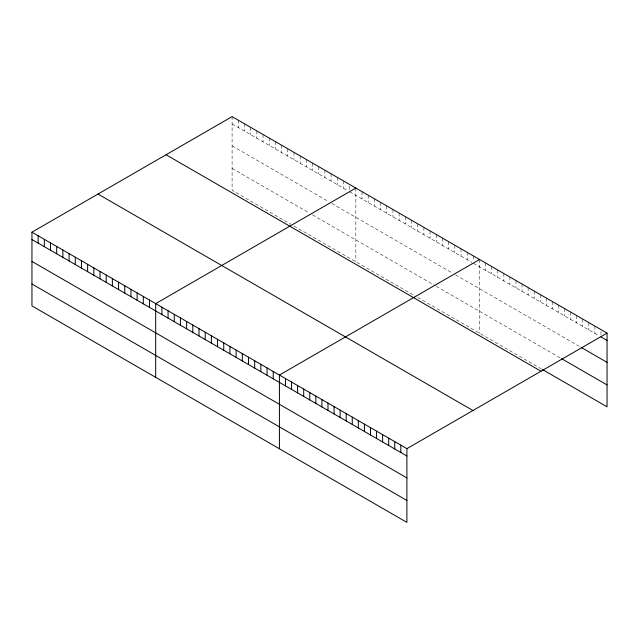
<?xml version="1.0" encoding="UTF-8"?>
<svg xmlns="http://www.w3.org/2000/svg" width="639" height="639" viewBox="0 0 639 639"><rect width="100%" height="100%" fill="white"/><g stroke="black" fill="none" stroke-linecap="round" stroke-linejoin="round"><path stroke-width="0.48" stroke-dasharray="3.19 2.4" d="M232.101 116.625L232.101 190.342L290.873 224.281M232.101 123.966L348.095 190.941M349.645 191.836L471.83 262.381M473.379 263.276L598.703 335.627M232.101 145.876L328.765 201.684M331.857 203.474L452.5 273.125M455.591 274.906L579.733 346.578M232.101 168.44L309.436 213.091M312.527 214.88L435.486 285.865M436.261 286.312L560.762 358.191M293.964 226.062L416.149 296.608M417.698 297.502L541.792 369.142M600.979 331.433L600.979 335.108M594.909 326.09L594.909 333.438M588.838 322.583L588.838 329.932M582.768 319.077L582.768 326.425M576.697 315.578L576.697 322.919M570.627 312.072L570.627 319.42M564.556 308.565L564.556 315.914M558.486 305.059L558.486 312.407M552.415 301.56L552.415 308.901M546.345 298.054L546.345 305.394M540.274 294.547L540.274 301.896M534.204 291.041L534.204 298.389M528.134 287.534L528.134 294.883M522.063 284.036L522.063 291.376M515.992 280.529L515.992 287.869M509.922 277.022L509.922 284.371M503.851 273.516L503.851 280.864M497.781 270.009L497.781 277.358M491.71 266.511L491.71 273.851M485.64 263.004L485.64 270.345M479.569 259.498L479.569 333.223M473.379 255.927L473.379 261.439M467.197 252.357L467.197 259.698M461.007 248.779L461.007 256.127M454.816 245.208L454.816 252.557M448.634 241.638L448.634 248.986M442.444 238.067L442.444 245.416M436.261 234.497L436.261 241.838M430.071 230.927L430.071 238.267M423.889 227.348L423.889 234.697M417.698 223.778L417.698 231.126M411.516 220.207L411.516 227.556M405.326 216.637L405.326 223.985M399.135 213.067L399.135 220.407M392.953 209.488L392.953 216.837M386.763 205.918L386.763 213.266M380.58 202.347L380.58 209.696M374.39 198.777L374.39 206.125M368.208 195.207L368.208 202.547M362.017 191.636L362.017 198.977M355.835 188.058L355.835 261.782M349.645 186.324L349.645 189.999M343.462 180.917L343.462 188.265M337.272 177.346L337.272 184.695M331.082 173.776L331.082 181.117M324.9 170.198L324.9 177.546M318.709 166.627L318.709 173.976M312.527 163.057L312.527 170.405M306.337 159.486L306.337 166.835M300.154 155.916L300.154 163.257M293.964 152.346L293.964 159.686M287.782 148.767L287.782 156.116M281.591 145.197L281.591 152.545M275.409 141.626L275.409 148.975M269.219 138.056L269.219 145.404M263.028 134.486L263.028 141.826M256.846 130.907L256.846 138.256M250.656 127.337L250.656 134.685M244.473 123.766L244.473 131.115M238.283 120.196L238.283 127.544"/><path stroke-width="0.96" d="M31.95 232.181L406.899 448.658L406.899 522.375L31.95 305.897L31.95 232.181L232.101 116.625L607.05 333.103L607.05 406.819L542.551 369.582M355.835 188.058L155.684 303.613L155.684 377.337M479.569 259.498L279.419 375.053L279.419 448.778M406.899 448.658L607.05 333.103M600.979 336.945L607.05 340.443M581.25 347.456L607.05 362.353M561.521 358.631L607.05 384.918M166.052 154.758L541.001 371.235M97.999 194.048L472.948 410.518M31.95 239.521L406.899 455.998M31.95 261.431L406.899 477.908M31.95 283.996L406.899 500.473M400.829 445.151L400.829 452.492M394.758 441.645L394.758 448.993M388.688 438.138L388.688 445.487M382.617 434.632L382.617 441.98M376.547 431.133L376.547 438.474M370.476 427.627L370.476 434.975M364.406 424.12L364.406 431.469M358.335 420.614L358.335 427.962M352.265 417.107L352.265 424.456M346.194 413.609L346.194 420.949M340.124 410.102L340.124 417.451M334.053 406.596L334.053 413.944M327.983 403.089L327.983 410.438M321.912 399.583L321.912 406.931M315.842 396.084L315.842 403.425M309.771 392.578L309.771 399.926M303.701 389.071L303.701 396.42M297.63 385.565L297.63 392.913M291.56 382.058L291.56 389.407M285.489 378.56L285.489 385.9M273.228 371.483L273.228 378.823M267.046 367.912L267.046 375.253M260.856 364.334L260.856 371.682M254.673 360.763L254.673 368.112M248.483 357.193L248.483 364.542M242.301 353.623L242.301 360.971M236.111 350.052L236.111 357.393M229.928 346.474L229.928 353.822M223.738 342.903L223.738 350.252M217.548 339.333L217.548 346.681M211.365 335.763L211.365 343.111M205.175 332.192L205.175 339.533M198.993 328.622L198.993 335.962M192.802 325.043L192.802 332.392M186.62 321.473L186.62 328.821M180.43 317.902L180.43 325.251M174.247 314.332L174.247 321.681M168.057 310.762L168.057 318.102M161.875 307.183L161.875 314.532M149.494 300.042L149.494 307.391M143.312 296.472L143.312 303.821M137.121 292.902L137.121 300.242M130.939 289.331L130.939 296.672M124.749 285.753L124.749 293.101M118.566 282.182L118.566 289.531M112.376 278.612L112.376 285.96M106.194 275.042L106.194 282.39M100.004 271.471L100.004 278.812M93.813 267.893L93.813 275.241M87.631 264.322L87.631 271.671M81.441 260.752L81.441 268.1M75.258 257.182L75.258 264.53M69.068 253.611L69.068 260.952M62.886 250.041L62.886 257.381M56.695 246.462L56.695 253.811M50.513 242.892L50.513 250.24M44.323 239.321L44.323 246.67M38.14 235.751L38.14 243.1"/></g></svg>
